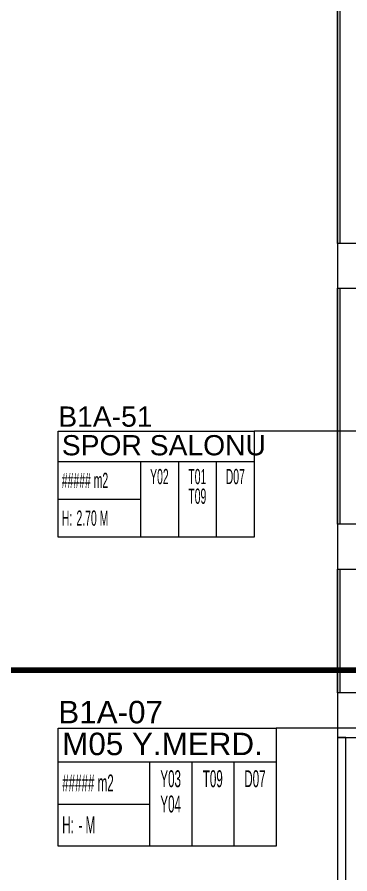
# Model space of a CAD drawing. Header units: metres. Extents: x -13194 to 152406, y -14653 to 29421.
# Drawn here: x 94670 to 95262, y 2158 to 3683 of the extents above; entities that cross this region are included whole.
import ezdxf
from ezdxf.enums import TextEntityAlignment as Align

# ---------------------------------------------------------------- set-up
doc = ezdxf.new("R2010")
doc.units = ezdxf.units.M
doc.header["$LTSCALE"] = 100
doc.header["$MEASUREMENT"] = 0
doc.linetypes.add('DOT2', pattern=[0.125, 0, -0.125])
doc.layers.get('0').update_dxf_attribs({"color": 9, "lineweight": 9})
for name, color, linetype, lineweight in [('00', 9, 'Continuous', 9), ('01', 9, 'Continuous', 9), ('06C', 9, 'Continuous', 9), ('06D', 9, 'Continuous', 9), ('20', 9, 'DOT2', 9), ('21_mahal200', 9, 'Continuous', 9)]:
    doc.layers.add(name, color=color, linetype=linetype, lineweight=lineweight)
doc.styles.add('Arial', font='arial.ttf', dxfattribs={"height": 2.5})
doc.styles.add('MuuM_TEXT-STANDART', font='ARIALN.TTF')
doc.dimstyles.new('MuuM_DIM200', dxfattribs={"dimscale": 20, "dimtxt": 2, "dimasz": 1, "dimexe": 1, "dimexo": 1, "dimgap": 1, "dimtad": 1, "dimdec": 1, "dimrnd": 0.5, "dimdsep": 46, "dimtxsty": 'MuuM_TEXT-STANDART', "dimblk": 'ARCHTICK', "dimcen": 0, "dimdle": 0.15, "dimclrd": 256, "dimclre": 256, "dimclrt": 256, "dimadec": 0, "dimazin": 0, "dimtfac": 5, "dimtdec": 1, "dimtix": 1, "dimtmove": 2, "dimatfit": 3, "dimldrblk": 'DOT', "dimfxl": 3, "dimfxlon": 1, "dimtolj": 1, "dimlwd": -1, "dimlwe": -1, "dimarcsym": 0})

# ---------------------------------------------------------------- blocks, each defined once
blk = doc.blocks.new('p-kolon_80x80')
blk.add_lwpolyline([(-40, -40), (40, -40), (40, 40), (-40, 40)], close=True)
blk = doc.blocks.new('1.Bod.Ara.Sitatik Elk')
at = {"layer": '01'}
for p in [(11280, -5390), (11280, -5890), (11280, -6190)]:
    blk.add_blockref('p-kolon_80x80', p, dxfattribs=at)
blk = doc.blocks.new('_ArchTick')
at = {"color": 0, "linetype": 'ByBlock', "const_width": 0.15}
blk.add_lwpolyline([(-0.5, -0.5), (0.5, 0.5)], dxfattribs=at)
blk = doc.blocks.new('_Dot')
at = {"color": 0, "linetype": 'ByBlock', "lineweight": -2}
blk.add_line((-0.5, 0), (-1, 0), dxfattribs=at)
at = {"color": 0, "linetype": 'ByBlock', "const_width": 0.5}
blk.add_lwpolyline([(-0.25, 0, 1), (0.25, 0, 1)], format="xyb", close=True, dxfattribs=at)
blk = doc.blocks.new('0_roomno2')
blk.add_lwpolyline([(19.375, -10.5), (0, -10.5), (0, 0), (19.375, 0)], close=True)
for points in [[(0, -3), (19.375, -3)], [(8.125, -3), (8.125, -10.5)], [(11.875, -3), (11.875, -10.5)], [(15.625, -3), (15.625, -10.5)], [(0, -6.75), (8.125, -6.75)]]:
    blk.add_lwpolyline(points)
at = {"style": 'MuuM_TEXT-STANDART', "width": 0.6}
blk.add_text('H:', height=1.5, dxfattribs=at).set_placement((0.35, -8.608), align=Align.MIDDLE_LEFT)
at = {"style": 'Arial'}
blk.add_attdef('ODANO', (0, 1.17), '', height=2, dxfattribs=at)
blk.add_attdef('MEKANADI', text='', height=2, dxfattribs=at).set_placement((0.35, -3), align=Align.BOTTOM_LEFT)
at = {"style": 'MuuM_TEXT-STANDART', "width": 0.6}
for tag, p in [('YER01', (10, -4.5)), ('TAVAN01', (13.75, -4.5)), ('DUVAR01', (17.5, -4.5)), ('YER02', (10, -6.75)), ('TAVAN02', (13.75, -6.75)), ('DUVAR02', (17.5, -6.75)), ('YER03', (10, -9)), ('TAVAN03', (13.75, -9)), ('DUVAR03', (17.5, -9))]:
    blk.add_attdef(tag, text='', height=1.5, dxfattribs=at).set_placement(p, align=Align.MIDDLE_CENTER)
for tag, p in [('M2', (0.35, -4.875)), ('TEMIZTAVANYUKSEKLIGI', (1.8, -8.608))]:
    blk.add_attdef(tag, text='', height=1.5, dxfattribs=at).set_placement(p, align=Align.MIDDLE_LEFT)
blk = doc.blocks.new('1.Bod.Ara.Mimari Elk')
at = {"layer": '00'}
blk.add_lwpolyline([(11240, -6230), (11240, -6530), (11255, -6530), (11255, -6230), (11240, -6230)], dxfattribs=at)
at = {"layer": '06C'}
for points in [[(11240, -5350), (11240, -4780)], [(11245, -5350), (11245, -4780)], [(11240, -5850), (11240, -5430)], [(11245, -5850), (11245, -5430)], [(11240, -6150), (11240, -5930)], [(11245, -6150), (11245, -5930)]]:
    blk.add_lwpolyline(points, dxfattribs=at)
at = {"layer": '06D'}
blk.add_lwpolyline([(11240, -4780), (11240, -6150)], dxfattribs=at)
at = {"layer": '20', "ltscale": 2, "const_width": 10}
blk.add_lwpolyline([(8380, -5050), (8380, -8690), (12080, -8690), (12080, -6110), (9520, -6110), (9520, -5050)], close=True, dxfattribs=at)
at = {"layer": '01'}
blk.add_blockref('p-kolon_80x80', (11280, -6190), dxfattribs=at)
at = {"layer": '21_mahal200'}
ref = blk.add_blockref('0_roomno2', (10743.12, -5684.15), dxfattribs=dict(at, xscale=18, yscale=18, zscale=18))
ref.add_attrib('ODANO', 'B1A-51', (10743.12, -5676.37), dxfattribs={"layer": '0', "height": 36, "style": 'Arial'})
ref.add_attrib('MEKANADI', 'SPOR SALONU', dxfattribs={"layer": '0', "height": 36, "style": 'Arial'}).set_placement((10749.42, -5738.15), align=Align.BOTTOM_LEFT)
ref.add_attrib('M2', '##### m2', dxfattribs={"layer": '0', "height": 27, "style": 'MuuM_TEXT-STANDART', "width": 0.6}).set_placement((10749.42, -5771.9), align=Align.MIDDLE_LEFT)
ref.add_attrib('TEMIZTAVANYUKSEKLIGI', '2.70 M', dxfattribs={"layer": '0', "height": 27, "style": 'MuuM_TEXT-STANDART', "width": 0.6}).set_placement((10775.52, -5839.09), align=Align.MIDDLE_LEFT)
ref.add_attrib('YER01', 'Y02', dxfattribs={"layer": '0', "height": 27, "style": 'MuuM_TEXT-STANDART', "width": 0.6}).set_placement((10923.12, -5765.15), align=Align.MIDDLE_CENTER)
ref.add_attrib('TAVAN01', 'T01', dxfattribs={"layer": '0', "height": 27, "style": 'MuuM_TEXT-STANDART', "width": 0.6}).set_placement((10990.62, -5765.15), align=Align.MIDDLE_CENTER)
ref.add_attrib('DUVAR01', 'D07', dxfattribs={"layer": '0', "height": 27, "style": 'MuuM_TEXT-STANDART', "width": 0.6}).set_placement((11058.12, -5765.15), align=Align.MIDDLE_CENTER)
ref.add_attrib('TAVAN02', 'T09', dxfattribs={"layer": '0', "height": 27, "style": 'MuuM_TEXT-STANDART', "width": 0.6}).set_placement((10990.62, -5800.08), align=Align.MIDDLE_CENTER)
ref = blk.add_blockref('0_roomno2', (10743.12, -6213.13), dxfattribs=dict(at, xscale=20, yscale=20, zscale=20))
ref.add_attrib('ODANO', 'B1A-07', (10743.12, -6204.49), dxfattribs={"layer": '0', "height": 40, "style": 'Arial'})
ref.add_attrib('MEKANADI', 'M05 Y.MERD.', dxfattribs={"layer": '0', "height": 40, "style": 'Arial'}).set_placement((10750.12, -6273.13), align=Align.BOTTOM_LEFT)
ref.add_attrib('M2', '##### m2', dxfattribs={"layer": '0', "height": 30, "style": 'MuuM_TEXT-STANDART', "width": 0.6}).set_placement((10750.12, -6310.63), align=Align.MIDDLE_LEFT)
ref.add_attrib('TEMIZTAVANYUKSEKLIGI', '- M', dxfattribs={"layer": '0', "height": 30, "style": 'MuuM_TEXT-STANDART', "width": 0.6}).set_placement((10779.12, -6385.29), align=Align.MIDDLE_LEFT)
ref.add_attrib('YER01', 'Y03', dxfattribs={"layer": '0', "height": 30, "style": 'MuuM_TEXT-STANDART', "width": 0.6}).set_placement((10943.12, -6303.13), align=Align.MIDDLE_CENTER)
ref.add_attrib('TAVAN01', 'T09', dxfattribs={"layer": '0', "height": 30, "style": 'MuuM_TEXT-STANDART', "width": 0.6}).set_placement((11018.12, -6303.13), align=Align.MIDDLE_CENTER)
ref.add_attrib('DUVAR01', 'D07', dxfattribs={"layer": '0', "height": 30, "style": 'MuuM_TEXT-STANDART', "width": 0.6}).set_placement((11093.12, -6303.13), align=Align.MIDDLE_CENTER)
ref.add_attrib('YER02', 'Y04', dxfattribs={"layer": '0', "height": 30, "style": 'MuuM_TEXT-STANDART', "width": 0.6}).set_placement((10943.12, -6348.13), align=Align.MIDDLE_CENTER)
for points in [[(11457, -5684.15), (11091.87, -5684.15)], [(11516.04, -6213.13), (11130.62, -6213.13)]]:
    blk.add_leader(points, dimstyle='MuuM_DIM200', override={"dimasz": 1, "dimfxl": 10}, dxfattribs=at)

msp = doc.modelspace()

# ---------------------------------------------------------------- block references
for name in ['1.Bod.Ara.Mimari Elk', '1.Bod.Ara.Sitatik Elk']:
    msp.add_blockref(name, (84000, 8630))

doc.saveas('drawing.dxf')
